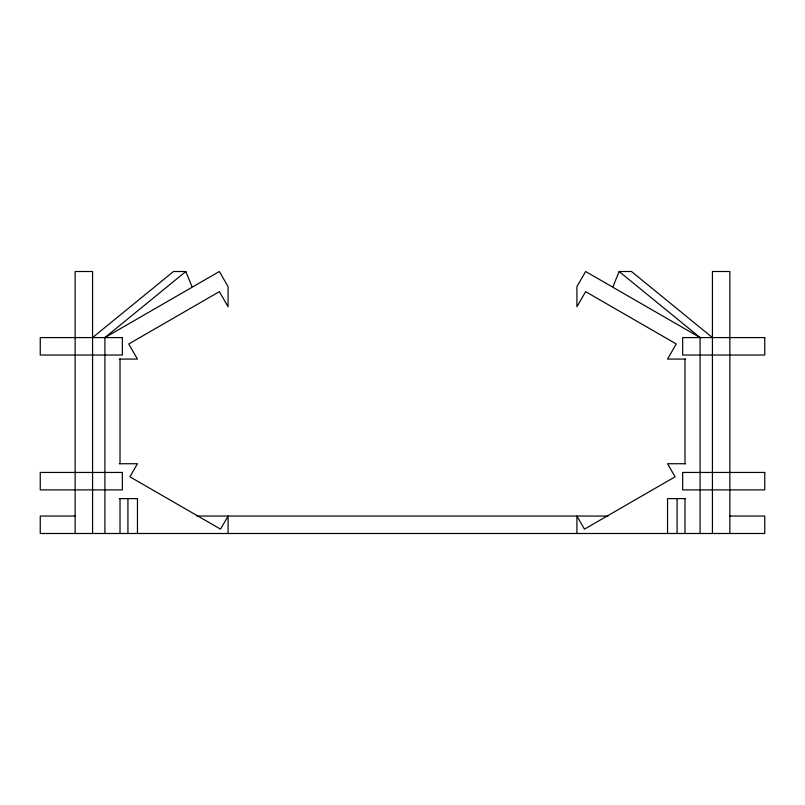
<?xml version="1.0" encoding="UTF-8"?>
<svg xmlns="http://www.w3.org/2000/svg" width="805" height="805" viewBox="0 0 805 805"><rect width="100%" height="100%" fill="white"/><g stroke="black" fill="none" stroke-linecap="round" stroke-linejoin="round"><path stroke-width="1.21" d="M612.997 286.61L619.156 271.506L631.492 271.506L712.425 337.587M92.575 337.587L173.508 271.506L185.844 271.506L192.003 286.61M104.912 533.494L104.912 337.587L185.844 271.506M104.912 337.587L219.363 271.506L228.087 286.61L228.087 306.755L219.363 291.651L128.73 343.976L137.454 359.08L119.291 359.08M685.709 359.08L667.546 359.08L676.27 343.976L585.638 291.651L576.913 306.755L576.913 286.61L585.638 271.506L700.088 337.587L700.088 533.494M119.291 463.73L137.454 463.73L129.907 476.812L220.53 529.137L228.087 516.055L228.087 533.494M685.709 463.73L667.546 463.73L675.093 476.812L584.47 529.137L576.913 516.055L576.913 533.494M119.291 498.607L137.454 498.607L137.454 533.494M685.709 498.607L667.546 498.607L667.546 533.494M75.137 516.055L40.25 516.055L40.25 533.494L764.75 533.494L764.75 516.055L729.863 516.055M196.943 516.055L608.057 516.055M619.156 271.506L700.088 337.587M729.863 533.494L729.863 271.506L712.425 271.506L712.425 533.494M684.985 359.08L684.985 463.73M684.985 498.607L684.985 533.494M677.075 498.607L677.075 533.494M127.925 498.607L127.925 533.494M120.015 359.08L120.015 463.73M120.015 498.607L120.015 533.494M92.575 533.494L92.575 271.506L75.137 271.506L75.137 533.494M122.35 337.587L40.25 337.587L40.25 355.025L122.35 355.025L122.35 337.587M764.75 337.587L682.65 337.587L682.65 355.025L764.75 355.025L764.75 337.587M122.35 472.444L40.25 472.444L40.25 489.893L122.35 489.893L122.35 472.444M764.75 472.444L682.65 472.444L682.65 489.893L764.75 489.893L764.75 472.444"/></g></svg>
